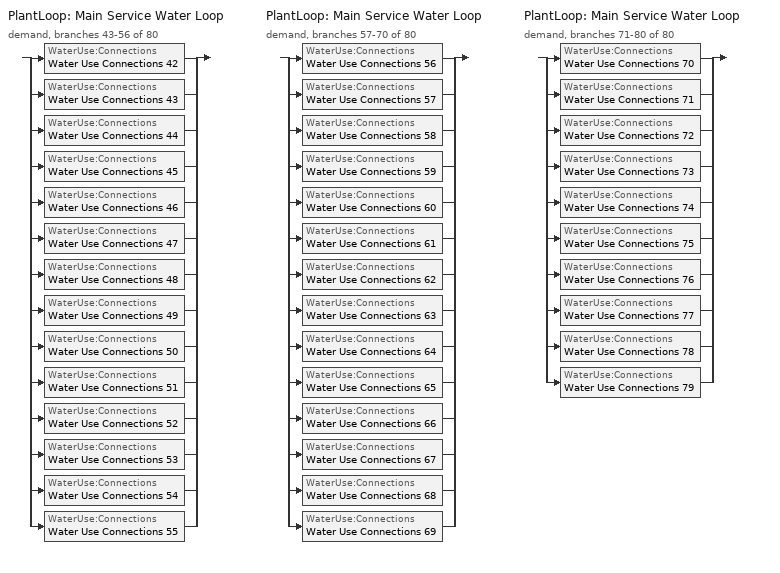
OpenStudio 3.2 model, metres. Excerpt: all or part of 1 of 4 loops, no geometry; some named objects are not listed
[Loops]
PlantLoop 'Main Service Water Loop'
 demand, branches 43-56 of 80: split
  | WaterUse:Connections 'Water Use Connections 42'
  | WaterUse:Connections 'Water Use Connections 43'
  | WaterUse:Connections 'Water Use Connections 44'
  | WaterUse:Connections 'Water Use Connections 45'
  | WaterUse:Connections 'Water Use Connections 46'
  | WaterUse:Connections 'Water Use Connections 47'
  | WaterUse:Connections 'Water Use Connections 48'
  | WaterUse:Connections 'Water Use Connections 49'
  | WaterUse:Connections 'Water Use Connections 50'
  | WaterUse:Connections 'Water Use Connections 51'
  | WaterUse:Connections 'Water Use Connections 52'
  | WaterUse:Connections 'Water Use Connections 53'
  | WaterUse:Connections 'Water Use Connections 54'
  | WaterUse:Connections 'Water Use Connections 55'
PlantLoop 'Main Service Water Loop'
 demand, branches 57-70 of 80: split
  | WaterUse:Connections 'Water Use Connections 56'
  | WaterUse:Connections 'Water Use Connections 57'
  | WaterUse:Connections 'Water Use Connections 58'
  | WaterUse:Connections 'Water Use Connections 59'
  | WaterUse:Connections 'Water Use Connections 60'
  | WaterUse:Connections 'Water Use Connections 61'
  | WaterUse:Connections 'Water Use Connections 62'
  | WaterUse:Connections 'Water Use Connections 63'
  | WaterUse:Connections 'Water Use Connections 64'
  | WaterUse:Connections 'Water Use Connections 65'
  | WaterUse:Connections 'Water Use Connections 66'
  | WaterUse:Connections 'Water Use Connections 67'
  | WaterUse:Connections 'Water Use Connections 68'
  | WaterUse:Connections 'Water Use Connections 69'
PlantLoop 'Main Service Water Loop'
 demand, branches 71-80 of 80: split
  | WaterUse:Connections 'Water Use Connections 70'
  | WaterUse:Connections 'Water Use Connections 71'
  | WaterUse:Connections 'Water Use Connections 72'
  | WaterUse:Connections 'Water Use Connections 73'
  | WaterUse:Connections 'Water Use Connections 74'
  | WaterUse:Connections 'Water Use Connections 75'
  | WaterUse:Connections 'Water Use Connections 76'
  | WaterUse:Connections 'Water Use Connections 77'
  | WaterUse:Connections 'Water Use Connections 78'
  | WaterUse:Connections 'Water Use Connections 79'
[WaterUse:Connections] Drain Water Heat Exchanger Type=None; Drain Water Heat Exchanger Destination=Plant
Name | Water Use Equipment Name 1
Water Use Connections 42 | F8 n2 apartment Service Water Use 0.15gal/min
Water Use Connections 43 | F8 ne apartment Service Water Use 0.15gal/min
Water Use Connections 44 | F8 nw apartment Service Water Use 0.15gal/min
Water Use Connections 45 | F8 s1 apartment Service Water Use 0.15gal/min
Water Use Connections 46 | F8 s2 apartment Service Water Use 0.15gal/min
Water Use Connections 47 | F8 se apartment Service Water Use 0.15gal/min
Water Use Connections 48 | F8 sw apartment Service Water Use 0.15gal/min
Water Use Connections 49 | F9 n1 apartment Service Water Use 0.15gal/min
Water Use Connections 50 | F9 n2 apartment Service Water Use 0.15gal/min
Water Use Connections 51 | F9 ne apartment Service Water Use 0.15gal/min
Water Use Connections 52 | F9 nw apartment Service Water Use 0.15gal/min
Water Use Connections 53 | F9 s1 apartment Service Water Use 0.15gal/min
Water Use Connections 54 | F9 s2 apartment Service Water Use 0.15gal/min
Water Use Connections 55 | F9 se apartment Service Water Use 0.15gal/min
Water Use Connections 56 | F9 sw apartment Service Water Use 0.15gal/min
Water Use Connections 57 | G n1 apartment Service Water Use 0.15gal/min
Water Use Connections 58 | G n2 apartment Service Water Use 0.15gal/min
Water Use Connections 59 | G ne apartment Service Water Use 0.15gal/min
Water Use Connections 60 | G nw apartment Service Water Use 0.15gal/min
Water Use Connections 61 | G s1 apartment Service Water Use 0.15gal/min
Water Use Connections 62 | G s2 apartment Service Water Use 0.15gal/min
Water Use Connections 63 | G sw apartment Service Water Use 0.15gal/min
Water Use Connections 64 | M n1 apartment Service Water Use 0.15gal/min
Water Use Connections 65 | M n2 apartment Service Water Use 0.15gal/min
Water Use Connections 66 | M ne apartment Service Water Use 0.15gal/min
Water Use Connections 67 | M nw apartment Service Water Use 0.15gal/min
Water Use Connections 68 | M s1 apartment Service Water Use 0.15gal/min
Water Use Connections 69 | M s2 apartment Service Water Use 0.15gal/min
Water Use Connections 70 | M se apartment Service Water Use 0.15gal/min
Water Use Connections 71 | M sw apartment Service Water Use 0.15gal/min
Water Use Connections 72 | T n1 apartment Service Water Use 0.15gal/min
Water Use Connections 73 | T n2 apartment Service Water Use 0.15gal/min
Water Use Connections 74 | T ne apartment Service Water Use 0.15gal/min
Water Use Connections 75 | T nw apartment Service Water Use 0.15gal/min
Water Use Connections 76 | T s1 apartment Service Water Use 0.15gal/min
Water Use Connections 77 | T s2 apartment Service Water Use 0.15gal/min
Water Use Connections 78 | T se apartment Service Water Use 0.15gal/min
Water Use Connections 79 | T sw apartment Service Water Use 0.15gal/min
[WaterUse:Equipment:Definition] Peak Flow Rate {m3/s}=9.37419e-06
Name | Target Temperature Schedule | Sensible Fraction Schedule | Latent Fraction Schedule
F8 n2 apartment Service Water Use Def 0.15gal/min | Schedule Ruleset 128 | Schedule Ruleset 126 | Schedule Ruleset 127
F8 ne apartment Service Water Use Def 0.15gal/min | Schedule Ruleset 131 | Schedule Ruleset 129 | Schedule Ruleset 130
F8 nw apartment Service Water Use Def 0.15gal/min | Schedule Ruleset 134 | Schedule Ruleset 132 | Schedule Ruleset 133
F8 s1 apartment Service Water Use Def 0.15gal/min | Schedule Ruleset 137 | Schedule Ruleset 135 | Schedule Ruleset 136
F8 s2 apartment Service Water Use Def 0.15gal/min | Schedule Ruleset 140 | Schedule Ruleset 138 | Schedule Ruleset 139
F8 se apartment Service Water Use Def 0.15gal/min | Schedule Ruleset 143 | Schedule Ruleset 141 | Schedule Ruleset 142
F8 sw apartment Service Water Use Def 0.15gal/min | Schedule Ruleset 146 | Schedule Ruleset 144 | Schedule Ruleset 145
F9 n1 apartment Service Water Use Def 0.15gal/min | Schedule Ruleset 149 | Schedule Ruleset 147 | Schedule Ruleset 148
F9 n2 apartment Service Water Use Def 0.15gal/min | Schedule Ruleset 152 | Schedule Ruleset 150 | Schedule Ruleset 151
F9 ne apartment Service Water Use Def 0.15gal/min | Schedule Ruleset 155 | Schedule Ruleset 153 | Schedule Ruleset 154
F9 nw apartment Service Water Use Def 0.15gal/min | Schedule Ruleset 158 | Schedule Ruleset 156 | Schedule Ruleset 157
F9 s1 apartment Service Water Use Def 0.15gal/min | Schedule Ruleset 161 | Schedule Ruleset 159 | Schedule Ruleset 160
F9 s2 apartment Service Water Use Def 0.15gal/min | Schedule Ruleset 164 | Schedule Ruleset 162 | Schedule Ruleset 163
F9 se apartment Service Water Use Def 0.15gal/min | Schedule Ruleset 167 | Schedule Ruleset 165 | Schedule Ruleset 166
F9 sw apartment Service Water Use Def 0.15gal/min | Schedule Ruleset 170 | Schedule Ruleset 168 | Schedule Ruleset 169
G n1 apartment Service Water Use Def 0.15gal/min | Schedule Ruleset 173 | Schedule Ruleset 171 | Schedule Ruleset 172
G n2 apartment Service Water Use Def 0.15gal/min | Schedule Ruleset 176 | Schedule Ruleset 174 | Schedule Ruleset 175
G ne apartment Service Water Use Def 0.15gal/min | Schedule Ruleset 179 | Schedule Ruleset 177 | Schedule Ruleset 178
G nw apartment Service Water Use Def 0.15gal/min | Schedule Ruleset 182 | Schedule Ruleset 180 | Schedule Ruleset 181
G s1 apartment Service Water Use Def 0.15gal/min | Schedule Ruleset 185 | Schedule Ruleset 183 | Schedule Ruleset 184
G s2 apartment Service Water Use Def 0.15gal/min | Schedule Ruleset 188 | Schedule Ruleset 186 | Schedule Ruleset 187
G sw apartment Service Water Use Def 0.15gal/min | Schedule Ruleset 191 | Schedule Ruleset 189 | Schedule Ruleset 190
M n1 apartment Service Water Use Def 0.15gal/min | Schedule Ruleset 194 | Schedule Ruleset 192 | Schedule Ruleset 193
M n2 apartment Service Water Use Def 0.15gal/min | Schedule Ruleset 197 | Schedule Ruleset 195 | Schedule Ruleset 196
M ne apartment Service Water Use Def 0.15gal/min | Schedule Ruleset 200 | Schedule Ruleset 198 | Schedule Ruleset 199
M nw apartment Service Water Use Def 0.15gal/min | Schedule Ruleset 203 | Schedule Ruleset 201 | Schedule Ruleset 202
M s1 apartment Service Water Use Def 0.15gal/min | Schedule Ruleset 206 | Schedule Ruleset 204 | Schedule Ruleset 205
M s2 apartment Service Water Use Def 0.15gal/min | Schedule Ruleset 209 | Schedule Ruleset 207 | Schedule Ruleset 208
M se apartment Service Water Use Def 0.15gal/min | Schedule Ruleset 212 | Schedule Ruleset 210 | Schedule Ruleset 211
M sw apartment Service Water Use Def 0.15gal/min | Schedule Ruleset 215 | Schedule Ruleset 213 | Schedule Ruleset 214
T n1 apartment Service Water Use Def 0.15gal/min | Schedule Ruleset 218 | Schedule Ruleset 216 | Schedule Ruleset 217
T n2 apartment Service Water Use Def 0.15gal/min | Schedule Ruleset 221 | Schedule Ruleset 219 | Schedule Ruleset 220
T ne apartment Service Water Use Def 0.15gal/min | Schedule Ruleset 224 | Schedule Ruleset 222 | Schedule Ruleset 223
T nw apartment Service Water Use Def 0.15gal/min | Schedule Ruleset 227 | Schedule Ruleset 225 | Schedule Ruleset 226
T s1 apartment Service Water Use Def 0.15gal/min | Schedule Ruleset 230 | Schedule Ruleset 228 | Schedule Ruleset 229
T s2 apartment Service Water Use Def 0.15gal/min | Schedule Ruleset 233 | Schedule Ruleset 231 | Schedule Ruleset 232
T se apartment Service Water Use Def 0.15gal/min | Schedule Ruleset 236 | Schedule Ruleset 234 | Schedule Ruleset 235
T sw apartment Service Water Use Def 0.15gal/min | Schedule Ruleset 239 | Schedule Ruleset 237 | Schedule Ruleset 238
[WaterUse:Equipment] Flow Rate Fraction Schedule=NECB-G-Service Water Heating
Name | Water Use Equipment Definition | Space
F8 n2 apartment Service Water Use 0.15gal/min | F8 n2 apartment Service Water Use Def 0.15gal/min | F8 N2 Apartment
F8 ne apartment Service Water Use 0.15gal/min | F8 ne apartment Service Water Use Def 0.15gal/min | F8 NE Apartment
F8 nw apartment Service Water Use 0.15gal/min | F8 nw apartment Service Water Use Def 0.15gal/min | F8 NW Apartment
F8 s1 apartment Service Water Use 0.15gal/min | F8 s1 apartment Service Water Use Def 0.15gal/min | F8 S1 Apartment
F8 s2 apartment Service Water Use 0.15gal/min | F8 s2 apartment Service Water Use Def 0.15gal/min | F8 S2 Apartment
F8 se apartment Service Water Use 0.15gal/min | F8 se apartment Service Water Use Def 0.15gal/min | F8 SE Apartment
F8 sw apartment Service Water Use 0.15gal/min | F8 sw apartment Service Water Use Def 0.15gal/min | F8 SW Apartment
F9 n1 apartment Service Water Use 0.15gal/min | F9 n1 apartment Service Water Use Def 0.15gal/min | F9 N1 Apartment
F9 n2 apartment Service Water Use 0.15gal/min | F9 n2 apartment Service Water Use Def 0.15gal/min | F9 N2 Apartment
F9 ne apartment Service Water Use 0.15gal/min | F9 ne apartment Service Water Use Def 0.15gal/min | F9 NE Apartment
F9 nw apartment Service Water Use 0.15gal/min | F9 nw apartment Service Water Use Def 0.15gal/min | F9 NW Apartment
F9 s1 apartment Service Water Use 0.15gal/min | F9 s1 apartment Service Water Use Def 0.15gal/min | F9 S1 Apartment
F9 s2 apartment Service Water Use 0.15gal/min | F9 s2 apartment Service Water Use Def 0.15gal/min | F9 S2 Apartment
F9 se apartment Service Water Use 0.15gal/min | F9 se apartment Service Water Use Def 0.15gal/min | F9 SE Apartment
F9 sw apartment Service Water Use 0.15gal/min | F9 sw apartment Service Water Use Def 0.15gal/min | F9 SW Apartment
G n1 apartment Service Water Use 0.15gal/min | G n1 apartment Service Water Use Def 0.15gal/min | G N1 Apartment
G n2 apartment Service Water Use 0.15gal/min | G n2 apartment Service Water Use Def 0.15gal/min | G N2 Apartment
G ne apartment Service Water Use 0.15gal/min | G ne apartment Service Water Use Def 0.15gal/min | G NE Apartment
G nw apartment Service Water Use 0.15gal/min | G nw apartment Service Water Use Def 0.15gal/min | G NW Apartment
G s1 apartment Service Water Use 0.15gal/min | G s1 apartment Service Water Use Def 0.15gal/min | G S1 Apartment
G s2 apartment Service Water Use 0.15gal/min | G s2 apartment Service Water Use Def 0.15gal/min | G S2 Apartment
G sw apartment Service Water Use 0.15gal/min | G sw apartment Service Water Use Def 0.15gal/min | G SW Apartment
M n1 apartment Service Water Use 0.15gal/min | M n1 apartment Service Water Use Def 0.15gal/min | M N1 Apartment
M n2 apartment Service Water Use 0.15gal/min | M n2 apartment Service Water Use Def 0.15gal/min | M N2 Apartment
M ne apartment Service Water Use 0.15gal/min | M ne apartment Service Water Use Def 0.15gal/min | M NE Apartment
M nw apartment Service Water Use 0.15gal/min | M nw apartment Service Water Use Def 0.15gal/min | M NW Apartment
M s1 apartment Service Water Use 0.15gal/min | M s1 apartment Service Water Use Def 0.15gal/min | M S1 Apartment
M s2 apartment Service Water Use 0.15gal/min | M s2 apartment Service Water Use Def 0.15gal/min | M S2 Apartment
M se apartment Service Water Use 0.15gal/min | M se apartment Service Water Use Def 0.15gal/min | M SE Apartment
M sw apartment Service Water Use 0.15gal/min | M sw apartment Service Water Use Def 0.15gal/min | M SW Apartment
T n1 apartment Service Water Use 0.15gal/min | T n1 apartment Service Water Use Def 0.15gal/min | T N1 Apartment
T n2 apartment Service Water Use 0.15gal/min | T n2 apartment Service Water Use Def 0.15gal/min | T N2 Apartment
T ne apartment Service Water Use 0.15gal/min | T ne apartment Service Water Use Def 0.15gal/min | T NE Apartment
T nw apartment Service Water Use 0.15gal/min | T nw apartment Service Water Use Def 0.15gal/min | T NW Apartment
T s1 apartment Service Water Use 0.15gal/min | T s1 apartment Service Water Use Def 0.15gal/min | T S1 Apartment
T s2 apartment Service Water Use 0.15gal/min | T s2 apartment Service Water Use Def 0.15gal/min | T S2 Apartment
T se apartment Service Water Use 0.15gal/min | T se apartment Service Water Use Def 0.15gal/min | T SE Apartment
T sw apartment Service Water Use 0.15gal/min | T sw apartment Service Water Use Def 0.15gal/min | T SW Apartment
[Schedule:Ruleset]
Name | Default Day Schedule
NECB-G-Service Water Heating | NECB-G-Service Water Heating Default
Schedule Ruleset 126 | Schedule Day 129
Schedule Ruleset 127 | Schedule Day 130
Schedule Ruleset 128 | Schedule Day 131
Schedule Ruleset 129 | Schedule Day 132
Schedule Ruleset 130 | Schedule Day 133
Schedule Ruleset 131 | Schedule Day 134
Schedule Ruleset 132 | Schedule Day 135
Schedule Ruleset 133 | Schedule Day 136
Schedule Ruleset 134 | Schedule Day 137
Schedule Ruleset 135 | Schedule Day 138
Schedule Ruleset 136 | Schedule Day 139
Schedule Ruleset 137 | Schedule Day 140
Schedule Ruleset 138 | Schedule Day 141
Schedule Ruleset 139 | Schedule Day 142
Schedule Ruleset 140 | Schedule Day 143
Schedule Ruleset 141 | Schedule Day 144
Schedule Ruleset 142 | Schedule Day 145
Schedule Ruleset 143 | Schedule Day 146
Schedule Ruleset 144 | Schedule Day 147
Schedule Ruleset 145 | Schedule Day 148
Schedule Ruleset 146 | Schedule Day 149
Schedule Ruleset 147 | Schedule Day 150
Schedule Ruleset 148 | Schedule Day 151
Schedule Ruleset 149 | Schedule Day 152
Schedule Ruleset 150 | Schedule Day 153
Schedule Ruleset 151 | Schedule Day 154
Schedule Ruleset 152 | Schedule Day 155
Schedule Ruleset 153 | Schedule Day 156
Schedule Ruleset 154 | Schedule Day 157
Schedule Ruleset 155 | Schedule Day 158
Schedule Ruleset 156 | Schedule Day 159
Schedule Ruleset 157 | Schedule Day 160
Schedule Ruleset 158 | Schedule Day 161
Schedule Ruleset 159 | Schedule Day 162
Schedule Ruleset 160 | Schedule Day 163
Schedule Ruleset 161 | Schedule Day 164
Schedule Ruleset 162 | Schedule Day 165
Schedule Ruleset 163 | Schedule Day 166
Schedule Ruleset 164 | Schedule Day 167
Schedule Ruleset 165 | Schedule Day 168
Schedule Ruleset 166 | Schedule Day 169
Schedule Ruleset 167 | Schedule Day 170
Schedule Ruleset 168 | Schedule Day 171
Schedule Ruleset 169 | Schedule Day 172
Schedule Ruleset 170 | Schedule Day 173
Schedule Ruleset 171 | Schedule Day 174
Schedule Ruleset 172 | Schedule Day 175
Schedule Ruleset 173 | Schedule Day 176
Schedule Ruleset 174 | Schedule Day 177
Schedule Ruleset 175 | Schedule Day 178
Schedule Ruleset 176 | Schedule Day 179
Schedule Ruleset 177 | Schedule Day 180
Schedule Ruleset 178 | Schedule Day 181
Schedule Ruleset 179 | Schedule Day 182
Schedule Ruleset 180 | Schedule Day 183
Schedule Ruleset 181 | Schedule Day 184
Schedule Ruleset 182 | Schedule Day 185
Schedule Ruleset 183 | Schedule Day 186
Schedule Ruleset 184 | Schedule Day 187
Schedule Ruleset 185 | Schedule Day 188
Schedule Ruleset 186 | Schedule Day 189
Schedule Ruleset 187 | Schedule Day 190
Schedule Ruleset 188 | Schedule Day 191
Schedule Ruleset 189 | Schedule Day 192
Schedule Ruleset 190 | Schedule Day 193
Schedule Ruleset 191 | Schedule Day 194
Schedule Ruleset 192 | Schedule Day 195
Schedule Ruleset 193 | Schedule Day 196
Schedule Ruleset 194 | Schedule Day 197
Schedule Ruleset 195 | Schedule Day 198
Schedule Ruleset 196 | Schedule Day 199
Schedule Ruleset 197 | Schedule Day 200
Schedule Ruleset 198 | Schedule Day 201
Schedule Ruleset 199 | Schedule Day 202
Schedule Ruleset 200 | Schedule Day 203
Schedule Ruleset 201 | Schedule Day 204
Schedule Ruleset 202 | Schedule Day 205
Schedule Ruleset 203 | Schedule Day 206
Schedule Ruleset 204 | Schedule Day 207
Schedule Ruleset 205 | Schedule Day 208
Schedule Ruleset 206 | Schedule Day 209
Schedule Ruleset 207 | Schedule Day 210
Schedule Ruleset 208 | Schedule Day 211
Schedule Ruleset 209 | Schedule Day 212
Schedule Ruleset 210 | Schedule Day 213
Schedule Ruleset 211 | Schedule Day 214
Schedule Ruleset 212 | Schedule Day 215
Schedule Ruleset 213 | Schedule Day 216
Schedule Ruleset 214 | Schedule Day 217
Schedule Ruleset 215 | Schedule Day 218
Schedule Ruleset 216 | Schedule Day 219
Schedule Ruleset 217 | Schedule Day 220
Schedule Ruleset 218 | Schedule Day 221
Schedule Ruleset 219 | Schedule Day 222
Schedule Ruleset 220 | Schedule Day 223
Schedule Ruleset 221 | Schedule Day 224
Schedule Ruleset 222 | Schedule Day 225
Schedule Ruleset 223 | Schedule Day 226
Schedule Ruleset 224 | Schedule Day 227
Schedule Ruleset 225 | Schedule Day 228
Schedule Ruleset 226 | Schedule Day 229
Schedule Ruleset 227 | Schedule Day 230
Schedule Ruleset 228 | Schedule Day 231
Schedule Ruleset 229 | Schedule Day 232
Schedule Ruleset 230 | Schedule Day 233
Schedule Ruleset 231 | Schedule Day 234
Schedule Ruleset 232 | Schedule Day 235
Schedule Ruleset 233 | Schedule Day 236
Schedule Ruleset 234 | Schedule Day 237
Schedule Ruleset 235 | Schedule Day 238
Schedule Ruleset 236 | Schedule Day 239
Schedule Ruleset 237 | Schedule Day 240
Schedule Ruleset 238 | Schedule Day 241
Schedule Ruleset 239 | Schedule Day 242
[Schedule:Day]
NECB-G-Service Water Heating Default; NECB-G-Service Water Heating Default|Wkdy Day: 1, 0, 0.1, 6, 0, 0.05, 7, 0, 0.2, 8, 0, 0.8, 9, 0, 0.7, 10, 0, 0.5, 11, 0, 0.4, 14, 0, 0.2, 15, 0, 0.3, 17, 0, 0.5, 19, 0, 0.7, 21, 0, 0.4, 23, 0, 0.2, 24, 0, 0.1
NECB-G-Service Water Heating Sat Day: 1, 0, 0.1, 7, 0, 0.05, 8, 0, 0.2, 11, 0, 0.5, 15, 0, 0.3, 16, 0, 0.7, 17, 0, 0.9, 19, 0, 0.7, 20, 0, 0.6, 21, 0, 0.5, 22, 0, 0.4, 23, 0, 0.3, 24, 0, 0.2
NECB-G-Service Water Heating Sun|Hol Day: 1, 0, 0.1, 8, 0, 0.05, 9, 0, 0.2, 11, 0, 0.3, 13, 0, 0.2, 14, 0, 0.3, 15, 0, 0.4, 16, 0, 0.5, 17, 0, 0.6, 18, 0, 0.7, 19, 0, 0.4, 20, 0, 0.3, 24, 0, 0.2
Schedule Day 129; Schedule Day 132; Schedule Day 135; Schedule Day 138; Schedule Day 141; Schedule Day 144; Schedule Day 147; Schedule Day 150; Schedule Day 153; Schedule Day 156; Schedule Day 159; Schedule Day 162; Schedule Day 165; Schedule Day 168; Schedule Day 171; Schedule Day 174; Schedule Day 177; Schedule Day 180; Schedule Day 183; Schedule Day 186; Schedule Day 189; Schedule Day 192; Schedule Day 195; Schedule Day 198; Schedule Day 201; Schedule Day 204; Schedule Day 207; Schedule Day 210; Schedule Day 213; Schedule Day 216; Schedule Day 219; Schedule Day 222; Schedule Day 225; Schedule Day 228; Schedule Day 231; Schedule Day 234; Schedule Day 237; Schedule Day 240: 24, 0, 0.2
Schedule Day 130; Schedule Day 133; Schedule Day 136; Schedule Day 139; Schedule Day 142; Schedule Day 145; Schedule Day 148; Schedule Day 151; Schedule Day 154; Schedule Day 157; Schedule Day 160; Schedule Day 163; Schedule Day 166; Schedule Day 169; Schedule Day 172; Schedule Day 175; Schedule Day 178; Schedule Day 181; Schedule Day 184; Schedule Day 187; Schedule Day 190; Schedule Day 193; Schedule Day 196; Schedule Day 199; Schedule Day 202; Schedule Day 205; Schedule Day 208; Schedule Day 211; Schedule Day 214; Schedule Day 217; Schedule Day 220; Schedule Day 223; Schedule Day 226; Schedule Day 229; Schedule Day 232; Schedule Day 235; Schedule Day 238; Schedule Day 241: 24, 0, 0.05
Schedule Day 131; Schedule Day 134; Schedule Day 137; Schedule Day 140; Schedule Day 143; Schedule Day 146; Schedule Day 149; Schedule Day 152; Schedule Day 155; Schedule Day 158; Schedule Day 161; Schedule Day 164; Schedule Day 167; Schedule Day 170; Schedule Day 173; Schedule Day 176; Schedule Day 179; Schedule Day 182; Schedule Day 185; Schedule Day 188; Schedule Day 191; Schedule Day 194; Schedule Day 197; Schedule Day 200; Schedule Day 203; Schedule Day 206; Schedule Day 209; Schedule Day 212; Schedule Day 215; Schedule Day 218; Schedule Day 221; Schedule Day 224; Schedule Day 227; Schedule Day 230; Schedule Day 233; Schedule Day 236; Schedule Day 239; Schedule Day 242: 24, 0, 60
[Schedule:Rule] Schedule Ruleset=NECB-G-Service Water Heating; Date Specification Type=DateRange; Start Month=1; Start Day=1; End Month=12; End Day=31
Name | Rule Order | Day Schedule | Apply Monday | Apply Tuesday | Apply Wednesday | Apply Thursday | Apply Friday | Apply Saturday | Apply Sunday
Schedule Rule 17 | 2 | NECB-G-Service Water Heating Default|Wkdy Day | Yes | Yes | Yes | Yes | Yes
Schedule Rule 18 | 1 | NECB-G-Service Water Heating Sat Day |  |  |  |  |  | Yes
Schedule Rule 19 | 0 | NECB-G-Service Water Heating Sun|Hol Day |  |  |  |  |  |  | Yes
